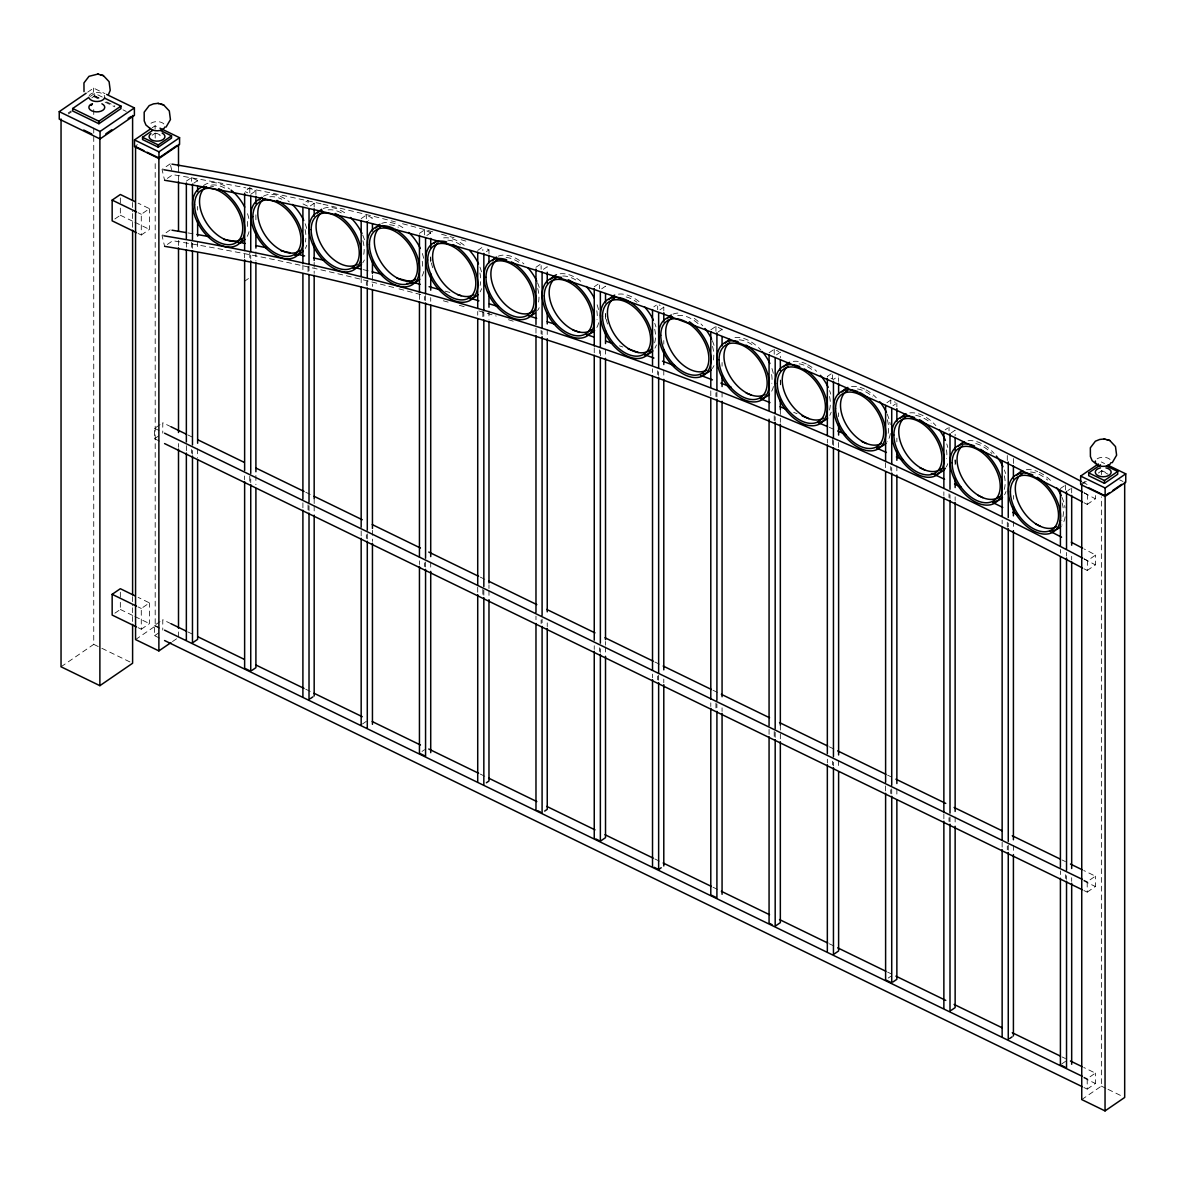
<?xml version="1.0" encoding="UTF-8"?>
<svg xmlns="http://www.w3.org/2000/svg" width="1185" height="1185" viewBox="0 0 1185 1185"><rect width="100%" height="100%" fill="white"/><g stroke="black" fill="none" stroke-linecap="round" stroke-linejoin="round"><path stroke-width="0.75" stroke-dasharray="5 3.75" d="M1083.964 502.707A3663.309 2287.954 55.6 0 1 1087.208 504.425L1087.46 494.575L1090.185 492.708M1083.964 568.77A3663.309 2287.954 55.6 0 1 1087.208 570.474L1087.46 560.638L1095.651 555.039A3674.966 2295.226 55.6 0 0 1084.275 549.04M1087.208 504.425L1095.384 498.811L1095.473 495.537M1087.208 570.474L1095.384 564.875L1095.651 555.039M87.631 92.193L93.6 88.105L105.021 93.645M90.327 96.385L94.741 93.363L102.947 97.348M68.212 112.975L71.204 110.916M68.478 113.923L71.441 111.894M91.808 97.866L94.741 95.852L94.741 93.363M152.154 127.817L155.102 125.803L158.36 127.388M134.498 146.644L137.43 144.629M152.169 135.208L155.191 133.135L160.182 135.564M170.21 163.841L162.034 169.44L164.596 180.268M167.322 178.402L172.773 174.669A3663.309 2287.954 55.6 0 1 245.843 187.867M114.886 218.958L120.337 215.226L120.337 206.59M186.356 181.112L191.511 177.572L197.628 180.55L197.628 184.253M138.053 233.43L141.282 235L141.282 214.263L149.473 208.664L138.141 203.153M193.762 183.201L197.628 180.55M141.282 235L149.473 229.386L149.473 208.664M170.21 229.89L162.034 235.504L164.596 246.332M255.901 194.503L255.901 190.8L249.783 187.822L244.628 191.363L247.695 192.844M167.322 244.465L172.773 240.718A3663.309 2287.954 55.6 0 1 397.212 288.414M250.746 194.325L255.901 190.8M310.307 205.953L314.173 203.302L311.107 201.82M244.628 281.186L248.494 278.534M361.173 218.632L366.328 215.107L372.445 218.07L368.579 220.721M419.446 233.401L424.585 229.875L430.718 232.852L430.718 236.541M426.852 235.489L430.718 232.852M159.575 441.146L154.598 438.717L154.598 428.363L160.049 424.615M154.598 438.717L160.049 434.984M477.718 250.435L482.858 246.895L482.858 250.598M486.398 251.635L488.975 249.872L484.398 247.65M535.975 267.277L541.13 263.751M543.382 269.365L547.248 266.714L547.248 270.417M114.886 613.193L120.337 609.445L120.337 600.81M594.248 286.755L598.114 284.104M601.654 288.844L605.52 286.192L605.52 289.895M138.053 627.65L141.282 629.22L141.282 608.483L149.473 602.884L138.141 597.373M61.042 666.785L93.748 644.359L93.748 135.46M141.282 629.22L149.473 623.606L149.473 602.884M159.575 638.108L154.598 635.693L154.598 625.325L160.049 621.577M135.564 639.574L155.191 626.124L155.191 160.834M154.598 635.693L160.049 631.946M653.809 306.856L656.386 305.093M172.462 641.589L176.995 638.478M659.926 309.833L663.793 307.182L659.201 304.96M710.793 329.845L715.947 326.319L722.065 329.297L722.065 332.985M718.199 331.933L722.065 329.297M769.065 352.804L774.22 349.264L778.797 351.501M776.471 354.893L780.337 352.241L780.337 357.781M831.203 373.808L827.337 376.46L833.455 379.437L838.61 375.897M362.462 724.005L366.328 721.354M886.898 402.722L890.75 400.071L895.342 402.308M893.016 405.7L895.593 403.937M422.023 751.453L424.585 749.69M945.156 429.859L947.733 428.096M951.274 432.836L955.14 430.185L955.14 435.739M1060.412 488.531L1064.278 485.88M1067.818 490.62L1070.396 488.857M1080.661 484.472L1085.09 481.436M1083.253 483.376L1086.275 481.317M1098.347 473.037L1101.369 470.963L1108.034 474.193M888.187 978.084L890.75 976.322M1083.89 890.513L1087.208 892.127L1087.208 881.773L1095.384 876.159L1083.757 870.501M1087.208 892.127L1095.384 886.528L1095.384 876.159M1061.701 1063.952L1065.567 1061.316M1083.89 1087.489L1087.208 1089.104L1087.208 1078.735L1095.384 1073.121L1083.757 1067.463M1087.208 1089.104L1095.384 1083.49L1095.384 1073.121M1081.742 1099.576L1101.369 1086.127L1101.369 496.826M1101.28 461.957L1104.538 463.542M1101.28 470.341L1107.797 473.511M1119.677 479.866L1123.01 481.48M94.741 95.852L99.659 98.236M98.488 97.94L93.6 95.57L93.6 88.105M106.65 101.91L114.812 105.88M122.973 109.835L126.232 111.434M93.748 96.592L98.607 98.962M105.08 102.103L114.797 106.828M307.493 206.101L302.901 203.864L308.056 200.339L308.056 205.864M156.731 133.312L159.99 134.897M138.053 212.693L141.282 214.263M120.337 215.226L133.283 221.521M134.897 222.306L149.473 229.386M171.084 426.793L162.775 422.749L162.775 433.117M187.704 434.865L192.696 437.295M305.745 492.249L312.396 495.493M480.295 577.125L486.946 580.354M654.846 661.985L661.497 665.215M713.029 690.262L719.68 693.506M829.396 746.846L834.388 749.275M887.595 775.138L890.913 776.753M1062.145 859.999L1065.463 861.613M154.598 428.363L159.575 430.777M1083.89 880.144L1087.208 881.773M1083.757 880.87L1095.384 886.528M138.053 606.913L141.282 608.483M171.084 623.754L162.775 619.711L162.775 630.079M187.704 631.842L192.696 634.256M305.745 689.226L312.396 692.455M480.295 774.086L486.946 777.316M654.846 858.947L661.497 862.176M713.029 887.239L719.68 890.468M829.396 943.808L834.388 946.237M887.595 972.1L890.913 973.715M1062.145 1056.961L1065.463 1058.575M154.598 625.325L159.575 627.754M1083.89 1077.121L1087.208 1078.735M155.191 626.124L160.182 628.539M1101.369 1086.127L1106.36 1088.541M1108.034 1089.356L1121.351 1095.829M120.337 609.445L133.283 615.741M134.897 616.526L149.473 623.606M1083.757 1077.832L1095.384 1083.49M93.748 644.359L100.221 647.499M101.851 648.284L130.972 662.445M170.581 165.382L172.047 171.573M1101.369 470.963L1101.369 474.652M1071.684 487.968L1071.684 493.508M1071.684 556.313L1071.684 560.001M1071.684 877.715L1071.684 881.418M1066.53 552.462L1066.53 556.15M1066.53 875.715L1066.53 879.403M1065.567 484.991L1065.567 490.531M1065.567 874.752L1065.567 878.44M1060.412 549.484L1060.412 553.173M1060.412 870.886L1060.412 874.589M1013.412 458.476L1013.412 464.031M1013.412 495.493L1013.412 499.196M1013.412 521.415L1013.412 528.806M1013.412 845.32L1013.412 852.711M1008.257 523.089L1008.257 526.792M1008.257 845.142L1008.257 850.697M1007.294 455.499L1007.294 461.054M1007.294 522.141L1007.294 527.681M1007.294 846.046L1007.294 849.749M1002.14 520.111L1002.14 523.814M1002.14 842.165L1002.14 847.719M955.14 459.795L955.14 465.35M955.14 496.811L955.14 500.514M955.14 816.998L955.14 824.404M950 494.797L950 498.5M950 816.821L950 822.375M949.022 427.207L949.022 430.91M949.022 493.834L949.022 497.537M949.022 817.724L949.022 821.427M943.867 491.819L943.867 495.523M943.867 813.858L943.867 821.249M896.867 403.048L896.867 406.751M896.867 438.139L896.867 441.842M896.867 465.853L896.867 473.23M896.867 789.062L896.867 796.453M891.727 467.527L891.727 471.23M891.727 788.899L891.727 796.29M890.75 400.071L890.75 403.774M890.75 466.564L890.75 470.252M890.75 789.788L890.75 793.476M885.61 462.713L885.61 468.253M885.61 785.922L885.61 791.462M838.61 377.748L838.61 381.451M838.61 412.884L838.61 416.587M838.61 442.464L838.61 448.019M838.61 760.518L838.61 767.91M833.455 440.45L833.455 446.004M833.455 762.192L833.455 765.895M832.492 374.771L832.492 378.474M832.492 439.487L832.492 445.042M832.492 761.229L832.492 764.932M827.337 439.324L827.337 443.027M827.337 759.215L827.337 762.918M780.337 379.926L780.337 387.317M780.337 409.462L780.337 422.378M780.337 725.116L780.337 739.884M775.183 416.69L775.183 420.379M775.183 732.345L775.183 737.885M774.22 349.264L774.22 354.804M774.22 415.713L774.22 421.253M774.22 731.382L774.22 736.907M769.065 729.367L769.065 734.907M722.065 362.521L722.065 366.224M722.065 392.072L722.065 399.464M722.065 707.815L722.065 711.504M716.91 391.909L716.91 397.449M716.91 703.964L716.91 707.652M715.947 326.319L715.947 331.859M715.947 392.783L715.947 396.486M715.947 703.001L715.947 708.541M710.793 390.783L710.793 396.323M710.793 702.838L710.793 706.527M663.793 307.182L663.793 310.885M663.793 340.495L663.793 344.198M663.793 370.09L663.793 377.497M663.793 679.094L663.793 682.797M658.638 371.779L658.638 375.482M658.638 675.228L658.638 680.783M657.675 306.056L657.675 309.759M657.675 370.816L657.675 374.519M657.675 676.117L657.675 679.82M652.52 368.802L652.52 372.505M652.52 674.102L652.52 677.805M605.52 313.951L605.52 319.506M605.52 349.116L605.52 356.507M605.52 641.5L605.52 645.188M605.52 647.04L605.52 654.446M600.365 350.79L600.365 356.344M600.365 648.728L600.365 652.431M599.403 285.067L599.403 288.77M599.403 349.842L599.403 353.545M599.403 647.765L599.403 651.469M594.248 347.812L594.248 353.367M594.248 645.751L594.248 649.454M547.248 329.474L547.248 336.851M547.248 622.91L547.248 626.613M542.093 331.148L542.093 334.851M542.093 619.074L542.093 622.762M541.13 265.588L541.13 269.276M541.13 330.185L541.13 333.874M541.13 619.948L541.13 623.636M535.975 328.186L535.975 333.711M535.975 616.096L535.975 619.785M488.975 249.872L488.975 253.575M488.975 310.944L488.975 320.202M488.975 584.827L488.975 588.53M488.975 590.382L488.975 597.788M483.835 312.633L483.835 316.321M483.835 590.219L483.835 595.759M482.858 311.67L482.858 317.224M482.858 589.256L482.858 594.811M477.718 311.507L477.718 315.21M477.718 587.242L477.718 592.796M430.718 256.893L430.718 264.299M430.718 297.598L430.718 301.286M430.718 562.12L430.718 569.526M425.563 295.569L425.563 302.975M425.563 561.957L425.563 567.511M424.585 229.875L424.585 235.415M424.585 296.472L424.585 300.16M424.585 562.845L424.585 566.548M419.446 294.443L419.446 299.998M419.446 560.831L419.446 564.534M372.445 275.35L372.445 286.444M372.445 530.332L372.445 541.412M367.291 280.741L367.291 286.281M367.291 533.857L367.291 539.412M366.328 215.107L366.328 218.795M366.328 281.615L366.328 285.318M366.328 534.746L366.328 538.434M361.173 277.764L361.173 285.155M361.173 530.88L361.173 536.435M314.173 203.302L314.173 207.005M314.173 262.359L314.173 273.424M314.173 498.559L314.173 504.099M314.173 505.936L314.173 513.312M309.018 265.884L309.018 273.276M309.018 505.773L309.018 511.313M308.056 266.758L308.056 272.298M308.056 504.81L308.056 510.35M302.901 264.759L302.901 270.298M302.901 502.81L302.901 508.335M255.901 214.826L255.901 220.366M255.901 251.798L255.901 261.041M255.901 475.452L255.901 484.68M250.746 255.323L250.746 259.026M250.746 478.977L250.746 482.68M249.783 187.822L249.783 193.362M249.783 252.523L249.783 259.915M249.783 476.163L249.783 483.554M244.628 254.197L244.628 257.9M244.628 476L244.628 479.703M197.628 206.457L197.628 210.145M197.628 241.607L197.628 248.998M197.628 448.804L197.628 458.047M192.474 243.281L192.474 248.835M192.474 450.478L192.474 454.181M191.511 177.572L191.511 181.275M191.511 242.332L191.511 249.724M191.511 449.53L191.511 453.218M186.356 242.155L186.356 247.709M186.356 445.649L186.356 451.204M178.505 166.626L178.505 181.394M178.505 240.481L178.505 246.021M178.505 443.575L178.505 447.278M178.505 631.916L178.505 637.456M155.102 125.803L155.102 129.165M155.191 133.135L155.191 138.675M132.601 202.457L132.601 211.715M132.601 213.567L132.601 228.364M132.601 596.618L132.601 605.876M132.601 607.727L132.601 622.525M120.337 197.954L120.337 204.857M120.337 592.174L120.337 599.077M93.748 109.553L93.748 115.108M93.748 128.054L93.748 133.609M247.635 188.222A3663.309 2287.954 55.6 0 1 321.253 203.85M323.046 204.264A3663.309 2287.954 55.6 0 1 395.434 221.891M402.515 223.728A3663.309 2287.954 55.6 0 1 432.673 231.801M441.546 234.245A3663.309 2287.954 55.6 0 1 454.003 237.711M461.113 239.74A3663.309 2287.954 55.6 0 1 468.223 241.77M1084.053 492.827A3663.309 2287.954 55.6 0 1 1095.384 498.811M1084.216 492.871A3674.966 2295.226 55.6 0 1 1087.46 494.589M1082.66 482.132A3674.966 2295.226 55.6 0 1 1087.534 484.695M188 232.912A3674.966 2295.226 55.6 0 1 195.14 234.141M363.321 269.647A3674.966 2295.226 55.6 0 1 370.416 271.409M445.101 291.14A3674.966 2295.226 55.6 0 1 450.463 292.636M619.429 345.827A3674.966 2295.226 55.6 0 1 622.88 347.027M793.669 412.321A3674.966 2295.226 55.6 0 1 797.061 413.728M829.263 427.341A3674.966 2295.226 55.6 0 1 834.358 429.533M398.975 288.873A3663.309 2287.954 55.6 0 1 423.8 295.435M443.323 300.783A3663.309 2287.954 55.6 0 1 450.433 302.767M459.336 305.286A3663.309 2287.954 55.6 0 1 466.446 307.315M478.829 310.9A3663.309 2287.954 55.6 0 1 496.248 316.054M508.454 319.728A3663.309 2287.954 55.6 0 1 515.431 321.861M1084.053 558.89A3663.309 2287.954 55.6 0 1 1095.384 564.875M1084.216 558.935A3674.966 2295.226 55.6 0 1 1087.46 560.653M780.604 384.118A34.084 21.286 55.6 0 1 780.263 380.726M793.254 361.381A34.084 21.286 55.6 0 1 806.289 363.988M807.755 364.743A34.084 21.286 55.6 0 1 816.672 371.335M829.559 390.606A34.084 21.286 55.6 0 1 830.774 394.161M831.189 412.158A34.084 21.286 55.6 0 1 829.752 415.357M799.179 363.825A31.462 19.641 55.6 0 1 813.206 370.579M829.53 396.471A31.462 19.641 55.6 0 1 829.278 410.588M89.008 96.133A7.94 4.577 0 0 1 98.207 92.43A7.94 4.577 0 0 1 104.635 97.733M1097.132 458.862A7.94 4.577 0 0 1 1110.671 460.254M673.021 314.144A34.084 21.286 55.6 0 1 679.716 313.047M694.232 318.38A34.084 21.286 55.6 0 1 702.779 325.86M712.318 340.688A34.084 21.286 55.6 0 1 714.229 345.961M713.992 365.632A34.084 21.286 55.6 0 1 712.318 368.505M677.716 315.521A31.462 19.641 55.6 0 1 700.587 325.964M712.526 346.405A31.462 19.641 55.6 0 1 712.733 362.388M909.799 412.913A34.084 21.286 55.6 0 1 935.869 425.593M946.741 443.901A34.084 21.286 55.6 0 1 947.793 447.486M947.733 463.691A34.084 21.286 55.6 0 1 946.297 466.89M915.709 415.357A31.462 19.641 55.6 0 1 931.099 423.252M946.43 449.856A31.462 19.641 55.6 0 1 946.622 458.699M851.526 386.488A34.084 21.286 55.6 0 1 864.561 389.095M866.028 389.865A34.084 21.286 55.6 0 1 876.308 397.79M887.135 413.995A34.084 21.286 55.6 0 1 890.246 424.63M890.35 433.562A34.084 21.286 55.6 0 1 887.135 441.827M857.451 388.932A31.462 19.641 55.6 0 1 872.827 396.827M887.328 419.712A31.462 19.641 55.6 0 1 887.55 435.695M1026.328 469.734A34.084 21.286 55.6 0 1 1037.719 471.6M1039.363 472.341A34.084 21.286 55.6 0 1 1052.399 482.413M1061.953 497.241A34.084 21.286 55.6 0 1 1065.048 507.876M1065.152 516.808A34.084 21.286 55.6 0 1 1061.953 525.073M1030.535 471.985A31.462 19.641 55.6 0 1 1047.644 480.073M1062.145 502.958A31.462 19.641 55.6 0 1 1061.745 520.482M955.421 463.483A34.084 21.286 55.6 0 1 955.066 460.106M968.056 440.746A34.084 21.286 55.6 0 1 994.141 453.425M1004.376 469.971A34.084 21.286 55.6 0 1 1005.576 473.526M1006.006 491.523A34.084 21.286 55.6 0 1 1004.569 494.723M975.759 443.56A31.462 19.641 55.6 0 1 991.934 453.529M1004.347 475.837A31.462 19.641 55.6 0 1 1004.08 489.953M498.218 256.197A34.084 21.286 55.6 0 1 523.903 263.899M537.516 282.741A34.084 21.286 55.6 0 1 539.412 288.014M539.19 307.685A34.084 21.286 55.6 0 1 537.516 310.574M506.099 257.5A31.462 19.641 55.6 0 1 519.074 262.389M537.709 288.459A31.462 19.641 55.6 0 1 537.916 304.441M381.674 223.432A34.084 21.286 55.6 0 1 405.892 229.905M422.304 253.471A34.084 21.286 55.6 0 1 423.771 258.863M423.815 271.454A34.084 21.286 55.6 0 1 421.86 276.46M389.554 224.735A31.462 19.641 55.6 0 1 398.397 227.239M422.26 261.233A31.462 19.641 55.6 0 1 422.201 268.269M432.747 267.78A34.084 21.286 55.6 0 1 431.296 262.389M430.984 260.626A34.084 21.286 55.6 0 1 430.629 257.234M443.634 237.889A34.084 21.286 55.6 0 1 464.165 245.31M479.94 267.114A34.084 21.286 55.6 0 1 481.643 272.461M481.569 288.666A34.084 21.286 55.6 0 1 480.132 291.865M447.826 240.14A31.462 19.641 55.6 0 1 462.194 246.021M479.91 272.98A31.462 19.641 55.6 0 1 480.132 285.422M150.954 123.255A7.94 4.577 0 0 1 164.493 124.647M203.583 185.571A34.084 21.286 55.6 0 1 229.579 188.978M247.502 213.685A34.084 21.286 55.6 0 1 248.954 219.077M249.013 231.667A34.084 21.286 55.6 0 1 247.043 236.674M210.263 186.075A34.084 21.286 55.6 0 1 213.626 186.741M211.552 185.053A31.462 19.641 55.6 0 1 227.713 189.852M247.443 221.447A31.462 19.641 55.6 0 1 247.384 228.483M560.164 273.794A34.084 21.286 55.6 0 1 582.161 282.46M597.121 304.782A34.084 21.286 55.6 0 1 598.573 310.174M598.632 322.764A34.084 21.286 55.6 0 1 596.677 327.771M562.727 276.016A31.462 19.641 55.6 0 1 578.739 281.926M596.81 310.737A31.462 19.641 55.6 0 1 597.003 319.58M323.401 208.486A34.084 21.286 55.6 0 1 347.62 214.959M362.699 235.03A34.084 21.286 55.6 0 1 364.61 240.303M364.373 259.974A34.084 21.286 55.6 0 1 362.699 262.863M328.097 209.878A31.462 19.641 55.6 0 1 344.257 214.678M362.891 240.748A31.462 19.641 55.6 0 1 363.114 256.73M607.564 324.038A34.084 21.286 55.6 0 1 606.098 318.647M605.787 316.884A34.084 21.286 55.6 0 1 605.446 313.507M618.437 294.147A34.084 21.286 55.6 0 1 641.855 304.101M654.757 323.372A34.084 21.286 55.6 0 1 655.957 326.927M656.386 344.924A34.084 21.286 55.6 0 1 654.935 348.123M626.139 296.946A31.462 19.641 55.6 0 1 637.012 302.279M654.712 329.237A31.462 19.641 55.6 0 1 654.461 343.354M734.981 337.562A34.084 21.286 55.6 0 1 761.051 350.227M771.939 368.535A34.084 21.286 55.6 0 1 773.39 373.927M773.435 386.532A34.084 21.286 55.6 0 1 771.479 391.539M739.173 339.814A31.462 19.641 55.6 0 1 754.934 346.761M771.628 374.504A31.462 19.641 55.6 0 1 771.82 383.348M263.411 196.266A34.084 21.286 55.6 0 1 289.347 201.894M305.123 223.684A34.084 21.286 55.6 0 1 306.826 229.046M306.767 245.236A34.084 21.286 55.6 0 1 305.315 248.45M269.825 196.814A31.462 19.641 55.6 0 1 281.852 199.228M305.093 229.564A31.462 19.641 55.6 0 1 305.315 242.007"/><path stroke-width="1.5" d="M108.442 94.622L110.22 90.327L109.094 81.676L103.406 75.618L100.444 74.803M92.356 103.85L91.067 105.435L92.43 103.762M166.063 127.091L170.433 119.596L169.307 110.96L163.619 104.887L160.656 104.073M1112.241 462.698L1116.611 455.203L1115.485 446.567L1109.797 440.494L1106.834 439.679M106.65 94.444L134.394 107.924L134.394 115.389L100.044 138.941L59.25 119.107L59.25 111.642L86.135 93.215M104.576 98.133L120.974 106.102L120.974 108.59L98.888 123.729L72.67 110.99L72.67 108.502L88.86 97.392M98.888 123.729L98.888 121.24L120.974 106.102M100.044 138.941L100.044 131.476L134.394 107.924M105.835 133.831L111.775 129.757M128.143 118.544L131.105 116.5M159.99 128.173L179.572 137.697L179.572 144.422L158.968 158.538L134.498 146.644L134.498 139.934L150.688 128.824M160.508 130.498L171.529 135.86L171.529 138.097L158.272 147.177L142.541 139.534L142.541 137.297L152.85 130.232M158.272 147.177L158.272 144.94L171.529 135.86M158.968 158.538L158.968 151.828L179.572 137.697M143.889 150.643L135.564 146.599L135.564 639.574L158.879 650.906L158.879 157.931L176.995 145.503M136.438 232.645L112.16 220.84L112.16 200.102L120.337 194.488L134.897 201.583M136.438 626.865L112.16 615.059L112.16 594.322L120.337 588.708L134.897 595.803M61.042 119.018L61.042 666.785L99.881 685.671L132.601 663.245L132.601 624.376M158.879 650.906L170.951 642.625M252.035 670.325L255.901 667.673L255.901 488.383M310.307 698.646L312.884 696.884M486.398 782.752L488.975 780.989L488.975 599.64M544.67 811.088L547.248 809.325L547.248 628.45M1107.797 465.127L1125.75 473.852L1125.75 482.236L1105.146 496.367L1080.661 484.472L1080.661 476.089L1098.332 463.972M1106.686 466.105L1117.707 471.467L1117.707 474.252L1104.45 483.332L1088.719 475.689L1088.719 472.889L1100.495 464.816M1104.45 483.332L1104.45 480.547L1117.707 471.467M1081.742 484.413L1081.742 1099.576L1105.042 1110.908L1105.146 487.983L1125.75 473.852M1109.575 492.649L1105.042 495.745L1088.408 487.657M1112.596 490.575L1121.662 484.369M654.046 867.287L658.638 869.509L661.215 867.746M893.016 981.95L896.867 979.299L896.867 800.142M951.274 1010.272L955.14 1007.62L955.14 826.256M1009.546 1038.608L1012.123 1036.845M1105.042 1110.908L1124.683 1097.458L1124.683 482.295M103.406 75.618L97.807 74.092L88.993 76.329L83.957 82.92L84.016 91.615M163.619 104.887L158.02 103.362L153.546 103.85L149.206 105.598L144.17 112.205L144.229 120.9L145.933 125.017L149.428 127.906M1109.797 440.494L1104.198 438.968L1099.724 439.457L1095.384 441.205L1090.348 447.797L1090.407 456.492L1092.111 460.624L1095.607 463.513M97.807 74.092L98.607 74.314M158.02 103.362L158.82 103.584M1104.198 438.968L1104.998 439.191M1088.719 472.889L1104.45 480.547M1080.661 476.089L1105.146 487.983M142.541 137.297L158.272 144.94M72.67 108.502L98.888 121.24M134.498 139.934L158.968 151.828M147.221 152.258L158.879 157.931M59.25 111.642L100.044 131.476M83.705 130.039L91.793 133.979M112.16 200.102L136.438 211.908M171.084 426.793L186.045 434.066M197.688 439.724L244.228 462.357M255.871 468.016L304.071 491.449M314.055 496.293L362.269 519.741M372.238 524.585L420.453 548.018M428.763 552.062L478.636 576.31M488.605 581.154L536.82 604.602M546.789 609.445L595.003 632.879M604.972 637.737L653.187 661.171M663.156 666.029L711.37 689.463M721.339 694.306L769.554 717.755M779.523 722.598L827.737 746.032M837.721 750.89L885.921 774.323M895.904 779.167L945.778 803.415M954.088 807.459L1002.288 830.892M1012.271 835.751L1060.486 859.184M1070.455 864.043L1082.098 869.701M164.567 433.206L1082.231 879.344M164.567 443.575L1082.231 889.713M112.16 594.322L136.438 606.127M171.084 623.754L186.045 631.027M197.688 636.686L244.228 659.319M255.871 664.978L304.071 688.411M314.055 693.269L362.269 716.703M372.238 721.547L420.453 744.995M428.763 749.024L478.636 773.272M488.605 778.13L536.82 801.564M546.789 806.407L595.003 829.856M604.972 834.699L653.187 858.133M663.156 862.991L711.37 886.424M721.339 891.283L769.554 914.716M779.523 919.56L827.737 943.008M837.721 947.852L885.921 971.285M895.904 976.144L945.778 1000.392M954.088 1004.421L1002.288 1027.869M1012.271 1032.713L1060.486 1056.146M1070.455 1061.005L1082.098 1066.663M424.023 755.452L419.446 753.216L419.446 566.386M537.516 810.629L540.567 812.11M595.788 838.95L598.84 840.432M772.116 924.685L769.065 923.189L769.065 736.759M1065.004 1067.078L1060.412 1064.841L1060.412 878.278M164.567 630.168L1082.231 1076.306M164.567 640.537L1082.231 1086.675M1071.684 495.36L1071.684 545.233M1071.684 561.853L1071.684 868.487M1071.684 883.255L1071.684 1064.278M1066.53 491.494L1066.53 548.759M1066.53 558.002L1066.53 870.175M1066.53 881.255L1066.53 1067.818M1060.412 490.368L1060.412 545.781M1060.412 556.876L1060.412 867.198M1013.412 465.883L1013.412 478.844M1013.412 506.602L1013.412 515.86M1013.412 530.658L1013.412 839.765M1013.412 854.563L1013.412 1035.957M1008.257 462.017L1008.257 517.534M1008.257 528.643L1008.257 841.439M1008.257 852.548L1008.257 1039.482M1002.14 460.891L1002.14 516.408M1002.14 527.518L1002.14 840.313M1002.14 849.571L1002.14 1036.519M955.14 437.591L955.14 450.537M955.14 478.31L955.14 487.553M955.14 502.366L955.14 811.444M950 433.71L950 489.242M950 500.351L950 813.132M950 824.227L950 1011.16M943.867 432.599L943.867 488.116M943.867 497.374L943.867 812.006M943.867 821.249L943.867 1008.183M896.867 408.588L896.867 421.519M896.867 451.07L896.867 460.298M896.867 475.081L896.867 783.522M891.727 408.425L891.727 463.839M891.727 473.067L891.727 785.211M891.727 796.29L891.727 982.824L885.61 979.862L885.61 793.313M885.61 405.463L885.61 460.861M885.61 471.941L885.61 782.233M838.61 383.303L838.61 394.398M838.61 423.978L838.61 435.073M838.61 449.87L838.61 754.963M838.61 771.613L838.61 950.962L833.455 954.503L833.455 767.747M833.455 381.289L833.455 438.598M833.455 447.856L833.455 756.652M827.337 378.311L827.337 435.636M827.337 444.879L827.337 753.675M827.337 764.769L827.337 951.525M780.337 359.618L780.337 370.698M780.337 400.234L780.337 409.462M780.337 424.23L780.337 725.116M780.337 741.736L780.337 922.641L775.183 926.166L775.183 739.736M775.183 357.618L775.183 413.002M775.183 422.23L775.183 728.657M769.065 354.641L769.065 410.025M769.065 419.253L769.065 725.679M722.065 336.673L722.065 345.916M722.065 375.452L722.065 386.532M722.065 401.3L722.065 696.736M722.065 713.355L722.065 894.305M716.91 332.822L716.91 390.058M716.91 399.301L716.91 700.276M716.91 711.356L716.91 897.845L710.793 894.868L710.793 708.378M710.793 331.696L710.793 387.095M710.793 398.175L710.793 699.135M663.793 312.736L663.793 321.994M663.793 349.738L663.793 364.55M663.793 379.348L663.793 669.851M663.793 684.649L663.793 865.983M658.638 312.573L658.638 368.076M658.638 377.334L658.638 673.376M658.638 682.634L658.638 869.509M652.52 309.596L652.52 365.099M652.52 376.208L652.52 670.399M652.52 679.657L652.52 866.531M605.52 293.599L605.52 302.842M605.52 330.6L605.52 343.561M605.52 358.359L605.52 639.648M605.52 656.297L605.52 837.647L600.365 841.187L600.365 654.283M600.365 291.569L600.365 347.087M600.365 358.196L600.365 643.174M594.248 288.607L594.248 345.961M594.248 355.219L594.248 640.196M594.248 651.306L594.248 838.21M547.248 272.254L547.248 283.334M547.248 312.855L547.248 323.935M547.248 338.703L547.248 611.845M542.093 272.091L542.093 327.46M542.093 336.688L542.093 615.37M542.093 626.45L542.093 812.851M535.975 269.128L535.975 324.483M535.975 335.562L535.975 612.408M535.975 623.473L535.975 809.873M488.975 255.427L488.975 262.833M488.975 292.443L488.975 307.241M488.975 322.053L488.975 582.976M483.835 253.412L483.835 310.781M483.835 320.024L483.835 586.516M483.835 597.61L483.835 784.529M477.718 252.286L477.718 307.804M477.718 318.898L477.718 585.39M477.718 594.648L477.718 781.552M430.718 238.392L430.718 247.65M430.718 273.542L430.718 290.192M430.718 304.989L430.718 556.58M430.718 571.377L430.718 752.668M425.563 238.229L425.563 293.732M425.563 302.975L425.563 558.254M425.563 569.363L425.563 756.193M419.446 235.252L419.446 292.606M419.446 301.849L419.446 557.128M372.445 223.624L372.445 231.016M372.445 260.567L372.445 273.513M372.445 290.132L372.445 528.48M372.445 543.263L372.445 724.331M367.291 221.61L367.291 277.038M367.291 288.118L367.291 530.169M367.291 541.249L367.291 727.871M361.173 220.484L361.173 275.912M361.173 286.992L361.173 527.192M361.173 538.271L361.173 724.894M314.173 208.841L314.173 216.218M314.173 243.903L314.173 260.507M314.173 275.276L314.173 498.559M314.173 515.164L314.173 696.01M309.018 208.678L309.018 264.048M309.018 275.113L309.018 502.084M309.018 513.164L309.018 699.535M302.901 207.553L302.901 262.922M302.901 273.987L302.901 499.107M302.901 510.187L302.901 696.558M255.901 196.34L255.901 203.731M255.901 231.46L255.901 248.095M255.901 262.892L255.901 471.749M250.746 196.177L250.746 251.635M250.746 260.878L250.746 473.437M250.746 484.517L250.746 671.214L244.628 668.236L244.628 481.554M244.628 193.199L244.628 250.509M244.628 259.752L244.628 470.46M197.628 186.104L197.628 191.644M197.628 221.254L197.628 236.052M197.628 252.701L197.628 443.249M197.628 459.899L197.628 639.352L192.474 642.877L192.474 456.032M192.474 184.09L192.474 239.577M192.474 250.687L192.474 444.923M186.356 182.964L186.356 238.452M186.356 249.561L186.356 441.961M186.356 453.055L186.356 639.9M178.505 144.466L178.505 166.626M178.505 181.394L178.505 231.253M178.505 247.872L178.505 432.495M178.505 449.115L178.505 628.213M132.601 115.478L132.601 200.606M132.601 230.216L132.601 594.766M99.881 137.904L99.881 685.671M171.988 164.137A3674.966 2295.226 55.6 0 1 1081.031 481.273M163.811 169.751A3674.966 2295.226 55.6 0 1 1082.601 492.012M164.596 180.268A3663.309 2287.954 55.6 0 1 1082.349 501.848M171.988 230.201A3674.966 2295.226 55.6 0 1 186.223 232.601M196.917 234.467A3674.966 2295.226 55.6 0 1 209.404 236.704M223.713 239.34A3674.966 2295.226 55.6 0 1 245.191 243.473M255.96 245.621A3674.966 2295.226 55.6 0 1 266.758 247.813M281.156 250.835A3674.966 2295.226 55.6 0 1 290.162 252.76M295.583 253.931A3674.966 2295.226 55.6 0 1 304.604 255.916M313.625 257.93A3674.966 2295.226 55.6 0 1 324.394 260.389M354.463 267.484A3674.966 2295.226 55.6 0 1 361.543 269.217M372.179 271.854A3674.966 2295.226 55.6 0 1 382.829 274.535M397.034 278.179A3674.966 2295.226 55.6 0 1 409.477 281.438M413.047 282.385A3674.966 2295.226 55.6 0 1 420.157 284.296M429.059 286.711A3674.966 2295.226 55.6 0 1 441.546 290.132M457.603 294.65A3674.966 2295.226 55.6 0 1 461.172 295.672M468.312 297.716A3674.966 2295.226 55.6 0 1 478.903 300.797M489.39 303.893A3674.966 2295.226 55.6 0 1 498.13 306.5M527.903 315.61A3674.966 2295.226 55.6 0 1 536.657 318.365M547.189 321.698A3674.966 2295.226 55.6 0 1 555.839 324.483M573.007 330.097A3674.966 2295.226 55.6 0 1 579.88 332.363M586.753 334.659A3674.966 2295.226 55.6 0 1 593.626 336.97M605.668 341.073A3674.966 2295.226 55.6 0 1 612.556 343.443M628.05 348.834A3674.966 2295.226 55.6 0 1 638.374 352.493M645.277 354.952A3674.966 2295.226 55.6 0 1 653.898 358.048M662.519 361.173A3674.966 2295.226 55.6 0 1 674.591 365.617M700.483 375.304A3674.966 2295.226 55.6 0 1 712.437 379.867M720.88 383.125A3674.966 2295.226 55.6 0 1 731.026 387.065M746.254 393.079A3674.966 2295.226 55.6 0 1 751.334 395.094M759.792 398.486A3674.966 2295.226 55.6 0 1 769.954 402.589M780.115 406.736A3674.966 2295.226 55.6 0 1 786.899 409.521M802.141 415.861A3674.966 2295.226 55.6 0 1 808.925 418.705M817.398 422.29A3674.966 2295.226 55.6 0 1 827.574 426.615M837.751 430.999A3674.966 2295.226 55.6 0 1 846.223 434.673M861.495 441.353A3674.966 2295.226 55.6 0 1 866.472 443.56M876.441 447.989A3674.966 2295.226 55.6 0 1 886.41 452.463M896.378 456.98A3674.966 2295.226 55.6 0 1 903.014 460.002M919.634 467.645A3674.966 2295.226 55.6 0 1 924.626 469.956M934.595 474.607A3674.966 2295.226 55.6 0 1 944.563 479.303M954.532 484.043A3674.966 2295.226 55.6 0 1 961.183 487.213M977.803 495.226A3674.966 2295.226 55.6 0 1 982.795 497.656M992.763 502.529A3674.966 2295.226 55.6 0 1 1002.732 507.432M1012.701 512.394A3674.966 2295.226 55.6 0 1 1017.693 514.883M1035.557 523.874A3674.966 2295.226 55.6 0 1 1040.43 526.362M1050.177 531.339A3674.966 2295.226 55.6 0 1 1061.553 537.19M1071.284 542.241A3674.966 2295.226 55.6 0 1 1082.66 548.196M163.811 235.8A3674.966 2295.226 55.6 0 1 1082.601 558.076M164.596 246.332A3663.309 2287.954 55.6 0 1 1082.349 567.911M804.348 368.979A34.084 21.286 55.6 0 1 823.205 421.016A34.084 21.286 55.6 0 1 778.856 398.249A34.084 21.286 55.6 0 1 799.727 366.609M783.715 366.92A34.084 21.286 55.6 0 1 789.565 362.343M820.45 375.334A34.084 21.286 55.6 0 1 828.182 387.347M827.678 418.127A34.084 21.286 55.6 0 1 819.324 422.26M823.294 418.246A31.462 19.641 55.6 0 1 790.054 402.87A31.462 19.641 55.6 0 1 787.832 366.372M101.925 103.791A7.94 4.577 0 0 1 102.888 110.249A7.94 4.577 0 0 1 91.704 110.812A7.94 4.577 0 0 1 90.741 104.354M104.635 97.733A7.94 4.577 0 0 1 97.496 101.495A7.94 4.577 0 0 1 89.364 98.488M1105.916 467.868A7.94 4.577 0 0 1 1109.575 474.918A7.94 4.577 0 0 1 1096.836 474.904A7.94 4.577 0 0 1 1100.51 467.868M1111.026 462.609A7.94 4.577 0 0 1 1101.813 466.327A7.94 4.577 0 0 1 1095.399 461.009M689.314 321.742A34.084 21.286 55.6 0 1 708.156 370.772A34.084 21.286 55.6 0 1 666.962 358.551A34.084 21.286 55.6 0 1 671.806 316.543M667.17 318.721A34.084 21.286 55.6 0 1 671.317 314.973M705.016 328.497A34.084 21.286 55.6 0 1 711.637 339.147M711.133 369.927A34.084 21.286 55.6 0 1 702.779 374.06M706.764 370.046A31.462 19.641 55.6 0 1 672.739 353.515A31.462 19.641 55.6 0 1 672.739 317.18M919.382 419.638A34.084 21.286 55.6 0 1 940.564 471.511A34.084 21.286 55.6 0 1 896.26 451.678A34.084 21.286 55.6 0 1 914.583 417.49M935.869 473.793A34.084 21.286 55.6 0 1 931.247 473.778M900.245 418.453A34.084 21.286 55.6 0 1 906.11 413.861M939.187 429.637A34.084 21.286 55.6 0 1 945.408 440.405M945.408 468.238A34.084 21.286 55.6 0 1 937.735 473.422M941.29 468.801A31.462 19.641 55.6 0 1 906.584 454.403A31.462 19.641 55.6 0 1 905.814 416.913M859.643 392.457A34.084 21.286 55.6 0 1 882.499 444.805A34.084 21.286 55.6 0 1 837.647 424.511A34.084 21.286 55.6 0 1 857.999 391.717M841.972 392.042A34.084 21.286 55.6 0 1 847.838 387.451M879.833 401.804A34.084 21.286 55.6 0 1 886.454 412.454M885.95 443.234A34.084 21.286 55.6 0 1 877.596 447.367M881.566 443.368A31.462 19.641 55.6 0 1 847.542 426.822A31.462 19.641 55.6 0 1 847.542 390.502M1037.423 477.333A34.084 21.286 55.6 0 1 1056.294 529.369A34.084 21.286 55.6 0 1 1011.946 506.602A34.084 21.286 55.6 0 1 1032.802 474.963M1016.789 475.289A34.084 21.286 55.6 0 1 1022.64 470.697M1056.798 487.939A34.084 21.286 55.6 0 1 1061.256 495.7M1060.753 526.481A34.084 21.286 55.6 0 1 1052.399 530.613M1056.383 526.614A31.462 19.641 55.6 0 1 1024.714 513.431A31.462 19.641 55.6 0 1 1018.537 477.2M1019.633 475.896A31.462 19.641 55.6 0 1 1022.359 473.748M980.676 449.322A34.084 21.286 55.6 0 1 997.444 501.003A34.084 21.286 55.6 0 1 953.421 477.037A34.084 21.286 55.6 0 1 974.544 445.975M958.517 446.301A34.084 21.286 55.6 0 1 964.383 441.709M996.378 456.062A34.084 21.286 55.6 0 1 1002.984 466.712M1002.495 497.507A34.084 21.286 55.6 0 1 994.141 501.625M999.562 496.633A31.462 19.641 55.6 0 1 965.671 483.391A31.462 19.641 55.6 0 1 962.635 445.738M511.49 261.974A34.084 21.286 55.6 0 1 532.672 313.847A34.084 21.286 55.6 0 1 488.368 294.013A34.084 21.286 55.6 0 1 506.676 259.811M492.353 260.789A34.084 21.286 55.6 0 1 496.5 257.041M527.977 267.914A34.084 21.286 55.6 0 1 536.82 281.2M534.939 313.255A34.084 21.286 55.6 0 1 529.843 315.758M533.398 311.122A31.462 19.641 55.6 0 1 498.692 296.739A31.462 19.641 55.6 0 1 497.922 259.248M394.96 229.209A34.084 21.286 55.6 0 1 415.565 281.823A34.084 21.286 55.6 0 1 370.668 258.656A34.084 21.286 55.6 0 1 393.494 228.453M419.786 279.23A34.084 21.286 55.6 0 1 406.81 283.348M375.808 228.024A34.084 21.286 55.6 0 1 379.955 224.276M408.781 232.438A34.084 21.286 55.6 0 1 420.29 248.45M415.402 279.349A31.462 19.641 55.6 0 1 382.148 263.974A31.462 19.641 55.6 0 1 379.941 227.476M453.218 244.614A34.084 21.286 55.6 0 1 474.681 296.087A34.084 21.286 55.6 0 1 430.762 277.986A34.084 21.286 55.6 0 1 446.701 241.933M434.08 243.429A34.084 21.286 55.6 0 1 436.658 240.748M469.704 250.568A34.084 21.286 55.6 0 1 478.547 263.855M478.059 294.635A34.084 21.286 55.6 0 1 469.704 298.768M473.674 294.754A31.462 19.641 55.6 0 1 440.42 279.379A31.462 19.641 55.6 0 1 438.198 242.881M162.138 133.076A7.94 4.577 0 0 1 163.1 139.519A7.94 4.577 0 0 1 151.917 140.082A7.94 4.577 0 0 1 150.954 133.624M164.848 127.017A7.94 4.577 0 0 1 157.709 130.78A7.94 4.577 0 0 1 149.577 127.773M218.677 188.682A34.084 21.286 55.6 0 1 243.414 237.311A34.084 21.286 55.6 0 1 203.079 231.223A34.084 21.286 55.6 0 1 203.776 186.43M231.075 190.133A34.084 21.286 55.6 0 1 244.717 207.108M244.969 239.459A34.084 21.286 55.6 0 1 238.496 243.221M242.036 238.585A31.462 19.641 55.6 0 1 207.345 224.202A31.462 19.641 55.6 0 1 206.575 186.712M568.296 279.764A34.084 21.286 55.6 0 1 591.922 330.852A34.084 21.286 55.6 0 1 548.329 315.773A34.084 21.286 55.6 0 1 561.557 277.438M550.625 279.349A34.084 21.286 55.6 0 1 556.476 274.757M586.234 286.474A34.084 21.286 55.6 0 1 594.337 298.205M594.589 330.541A34.084 21.286 55.6 0 1 586.234 334.674M591.67 329.682A31.462 19.641 55.6 0 1 556.965 315.299A31.462 19.641 55.6 0 1 556.195 277.808M335.222 213.493A34.084 21.286 55.6 0 1 359.722 262.759A34.084 21.286 55.6 0 1 318.454 254.508A34.084 21.286 55.6 0 1 322.187 210.886M317.55 213.078A34.084 21.286 55.6 0 1 321.683 209.33M350.508 217.492A34.084 21.286 55.6 0 1 362.017 233.489M361.514 264.27A34.084 21.286 55.6 0 1 353.16 268.402M357.144 264.403A31.462 19.641 55.6 0 1 323.105 247.858A31.462 19.641 55.6 0 1 323.105 211.537M608.897 299.701A34.084 21.286 55.6 0 1 614.748 295.109M644.507 306.826A34.084 21.286 55.6 0 1 653.365 320.113M652.861 350.893A34.084 21.286 55.6 0 1 644.507 355.026M649.943 350.034A31.462 19.641 55.6 0 1 615.237 335.651A31.462 19.641 55.6 0 1 614.467 298.161M746.076 345.146A34.084 21.286 55.6 0 1 765.54 396.442A34.084 21.286 55.6 0 1 721.828 377.082A34.084 21.286 55.6 0 1 738.062 341.606M725.442 343.102A34.084 21.286 55.6 0 1 729.575 339.354M762.177 351.515A34.084 21.286 55.6 0 1 769.909 363.528M769.406 394.309A34.084 21.286 55.6 0 1 761.051 398.441M765.036 394.427A31.462 19.641 55.6 0 1 731.782 379.052A31.462 19.641 55.6 0 1 729.56 342.554M276.949 200.443A34.084 21.286 55.6 0 1 301.686 249.072A34.084 21.286 55.6 0 1 261.352 242.984A34.084 21.286 55.6 0 1 262.033 198.191M259.278 200.013A34.084 21.286 55.6 0 1 261.855 197.332M292.236 204.427A34.084 21.286 55.6 0 1 303.745 220.44M303.241 251.22A34.084 21.286 55.6 0 1 294.887 255.353M300.309 250.361A31.462 19.641 55.6 0 1 265.618 235.963A31.462 19.641 55.6 0 1 264.833 198.473M777.316 383.481A31.462 19.641 55.6 0 0 813.414 423.267A31.462 19.641 55.6 0 0 813.414 378.785A31.462 19.641 55.6 0 0 777.316 383.481M660.771 335.281A31.462 19.641 55.6 0 0 696.869 375.067A31.462 19.641 55.6 0 0 696.869 330.585A31.462 19.641 55.6 0 0 660.771 335.281M893.86 435.014A31.462 19.641 55.6 0 0 929.958 474.8A31.462 19.641 55.6 0 0 929.958 430.318A31.462 19.641 55.6 0 0 893.86 435.014M835.588 408.603A31.462 19.641 55.6 0 0 871.686 448.389A31.462 19.641 55.6 0 0 871.686 403.907A31.462 19.641 55.6 0 0 835.588 408.603M1010.405 491.834A31.462 19.641 55.6 0 0 1046.488 531.635A31.462 19.641 55.6 0 0 1046.488 487.139A31.462 19.641 55.6 0 0 1010.405 491.834M952.133 462.861A31.462 19.641 55.6 0 0 988.216 502.647A31.462 19.641 55.6 0 0 988.216 458.165A31.462 19.641 55.6 0 0 952.133 462.861M485.968 277.349A31.462 19.641 55.6 0 0 522.052 317.136A31.462 19.641 55.6 0 0 522.052 272.654A31.462 19.641 55.6 0 0 485.968 277.349M369.424 244.584A31.462 19.641 55.6 0 0 405.522 284.37A31.462 19.641 55.6 0 0 405.522 239.888A31.462 19.641 55.6 0 0 369.424 244.584M427.696 259.989A31.462 19.641 55.6 0 0 463.794 299.775A31.462 19.641 55.6 0 0 463.794 255.293A31.462 19.641 55.6 0 0 427.696 259.989M194.621 204.812A31.462 19.641 55.6 0 0 230.705 244.599A31.462 19.641 55.6 0 0 230.705 200.117A31.462 19.641 55.6 0 0 194.621 204.812M544.241 295.894A31.462 19.641 55.6 0 0 580.324 335.696A31.462 19.641 55.6 0 0 580.324 291.199A31.462 19.641 55.6 0 0 544.241 295.894M311.151 229.638A31.462 19.641 55.6 0 0 347.249 269.425A31.462 19.641 55.6 0 0 347.249 224.943A31.462 19.641 55.6 0 0 311.151 229.638M600.499 315.284A34.084 21.286 55.6 0 0 639.604 358.388A34.084 21.286 55.6 0 0 639.604 310.189A34.084 21.286 55.6 0 0 600.499 315.284M602.513 316.262A31.462 19.641 55.6 0 0 638.596 356.048A31.462 19.641 55.6 0 0 638.596 311.551A31.462 19.641 55.6 0 0 602.513 316.262M719.043 359.662A31.462 19.641 55.6 0 0 755.141 399.449A31.462 19.641 55.6 0 0 755.141 354.967A31.462 19.641 55.6 0 0 719.043 359.662M252.879 216.574A31.462 19.641 55.6 0 0 288.977 256.36A31.462 19.641 55.6 0 0 288.977 211.878A31.462 19.641 55.6 0 0 252.879 216.574"/></g></svg>
